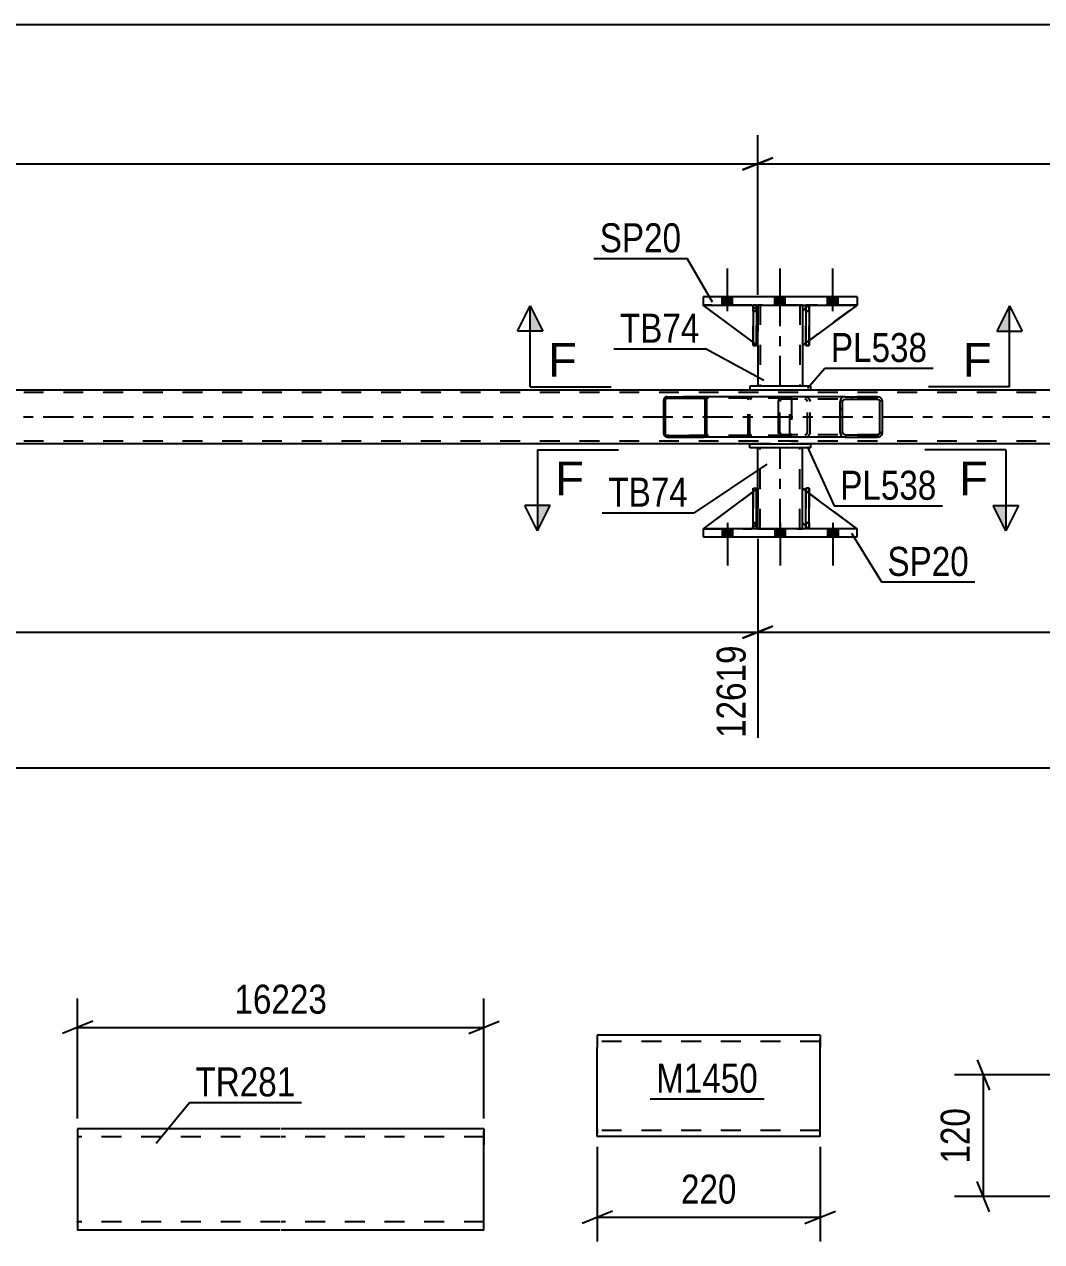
# Model space of a CAD drawing. Header units: millimetres. Extents: x 0 to 841, y 0 to 594.
# Drawn here: x 532.4 to 632.8, y 144.3 to 264.4 of the extents above; entities that cross this region are included whole.
import ezdxf

# ---------------------------------------------------------------- set-up
doc = ezdxf.new("R2010")
doc.units = ezdxf.units.MM
doc.linetypes.add('DXK_LINE_DOT2', pattern=[3.9198, 1.9599, -1.9599])
doc.linetypes.add('DXK_LINE_DOT3', pattern=[5.9187, 2.979, -0.9799, 0.9799, -0.9799])
doc.styles.add('Arial', font='ARIAL.TTF', dxfattribs={"height": 0.2})
doc.styles.add('Arial Narrow', font='ARIALN.TTF', dxfattribs={"height": 0.2})

# ---------------------------------------------------------------- blocks, each defined once
blk = doc.blocks.new('Part-815137511-5487 - 5268')
at = {"color": 2, "linetype": 'Continuous'}
for p, q in [((604, 228.32), (439.73, 228.32)), ((702.85, 228.32), (610, 228.32)), ((604, 223.04), (439.73, 223.04)), ((702.85, 223.04), (610, 223.04))]:
    blk.add_line(p, q, dxfattribs=at)
at = {"color": 7, "linetype": 'DXK_LINE_DOT2'}
for p, q in [((610, 228.32), (604, 228.32)), ((702.85, 228.08), (125.87, 228.08)), ((702.85, 223.28), (125.87, 223.28)), ((610, 223.04), (604, 223.04))]:
    blk.add_line(p, q, dxfattribs=at)
at = {"color": 7, "linetype": 'DXK_LINE_DOT3'}
blk.add_line((125.87, 225.68), (702.85, 225.68), dxfattribs=at)
blk = doc.blocks.new('Part-815137511-5442 - 5268')
at = {"color": 7, "linetype": 'DXK_LINE_DOT2'}
for p, q in [((609.8, 236.72), (609.55, 236.48)), ((614.6, 236.72), (609.8, 236.72)), ((609.87, 233.22), (609.55, 232.98))]:
    blk.add_line(p, q, dxfattribs=at)
at = {"color": 2, "linetype": 'Continuous'}
for p, q in [((614.6, 236.72), (609.87, 233.22)), ((609.55, 236.48), (609.2, 236.12)), ((609.2, 236.12), (609.2, 232.72)), ((609.55, 232.98), (609.2, 232.72))]:
    blk.add_line(p, q, dxfattribs=at)
blk = doc.blocks.new('Part-815137511-5452 - 5268')
at = {"color": 2, "linetype": 'Continuous'}
for p, q in [((604.67, 236.72), (604.35, 236.72)), ((604.35, 236.72), (604.35, 232.72)), ((604.67, 236.72), (604.67, 236.72)), ((604.67, 236.72), (604.67, 232.72)), ((604.67, 232.72), (604.35, 232.72))]:
    blk.add_line(p, q, dxfattribs=at)
at = {"color": 7, "linetype": 'DXK_LINE_DOT2'}
for p, q in [((604.35, 236.12), (604.35, 236.72)), ((604.67, 236.12), (604.67, 236.72)), ((604.67, 236.72), (604.67, 236.72)), ((604.67, 236.12), (604.35, 236.12)), ((604.35, 236.12), (604.35, 232.72)), ((604.67, 232.72), (604.67, 236.12))]:
    blk.add_line(p, q, dxfattribs=at)
blk = doc.blocks.new('Part-815137511-5454 - 5268')
at = {"color": 7, "linetype": 'DXK_LINE_DOT2'}
for p, q in [((604.35, 236.12), (604.35, 236.72)), ((604.35, 236.72), (604.35, 236.72)), ((604.35, 236.72), (604.35, 232.72)), ((604.67, 236.72), (604.35, 236.72)), ((604.67, 236.12), (604.67, 236.72)), ((604.67, 232.72), (604.67, 236.72)), ((604.35, 232.72), (604.35, 236.12)), ((604.35, 236.12), (604.67, 236.12)), ((604.67, 236.12), (604.67, 232.72)), ((604.35, 232.72), (604.67, 232.72))]:
    blk.add_line(p, q, dxfattribs=at)
blk = doc.blocks.new('Part-815137511-5476 - 5268')
at = {"color": 2, "linetype": 'Continuous'}
for p, q in [((604.8, 218.64), (604.67, 218.55)), ((604.8, 215.24), (604.8, 218.64)), ((604.35, 218.31), (599.4, 214.64)), ((604.8, 215.24), (604.67, 215.12)), ((604.8, 215.24), (604.8, 215.24)), ((604.35, 214.8), (604.2, 214.64))]:
    blk.add_line(p, q, dxfattribs=at)
at = {"color": 7, "linetype": 'DXK_LINE_DOT2'}
for p, q in [((604.8, 215.24), (604.8, 218.64)), ((604.67, 218.55), (604.35, 218.31)), ((604.8, 215.24), (604.2, 214.64)), ((604.67, 215.12), (604.35, 214.8)), ((599.4, 214.64), (604.2, 214.64))]:
    blk.add_line(p, q, dxfattribs=at)
blk = doc.blocks.new('Part-815137511-5406 - 5268')
at = {"linetype": 'Continuous'}
h = blk.add_hatch(dxfattribs=at)
h.set_pattern_fill('', scale=0.7, style=0, pattern_type=0)
h.set_pattern_definition([(45, (617.073, 227.3863), (-1.57154, 1.57154), [])])
h.paths.add_polyline_path([(617.11, 227.2), (617.07, 227.39), (616.96, 227.54), (616.8, 227.65), (616.61, 227.68), (613.42, 227.68), (613.23, 227.65), (613.07, 227.54), (612.96, 227.39), (612.92, 227.2), (612.92, 224.16), (612.96, 223.98), (613.07, 223.82), (613.23, 223.72), (613.42, 223.68), (616.61, 223.68), (616.8, 223.72), (616.96, 223.82), (617.07, 223.98), (617.11, 224.16)])
h.paths.add_polyline_path([(616.84, 224.07), (616.79, 223.99), (616.7, 223.94), (616.61, 223.92), (613.42, 223.92), (613.33, 223.94), (613.25, 223.99), (613.19, 224.07), (613.17, 224.16), (613.17, 227.2), (613.19, 227.29), (613.25, 227.37), (613.33, 227.42), (613.42, 227.44), (616.61, 227.44), (616.7, 227.42), (616.79, 227.37), (616.84, 227.29), (616.86, 227.2), (616.86, 224.16)])
at = {"color": 2, "linetype": 'Continuous'}
for p, q in [((606.85, 227.2), (606.87, 227.39)), ((606.85, 224.16), (606.85, 227.2)), ((606.87, 227.39), (606.93, 227.54)), ((606.93, 227.54), (607.02, 227.65)), ((607.02, 227.65), (607.12, 227.68)), ((613.42, 227.68), (607.12, 227.68)), ((612.96, 227.39), (612.92, 227.2)), ((612.92, 224.16), (612.92, 227.2)), ((613.17, 227.2), (613.19, 227.29)), ((613.17, 224.16), (613.17, 227.2)), ((613.19, 227.29), (613.25, 227.37)), ((613.42, 227.68), (613.23, 227.65)), ((613.25, 227.37), (613.33, 227.42)), ((613.33, 227.42), (613.42, 227.44)), ((613.42, 227.68), (616.61, 227.68)), ((613.42, 227.44), (616.61, 227.44)), ((616.8, 227.65), (616.61, 227.68)), ((616.61, 227.44), (616.7, 227.42)), ((616.7, 227.42), (616.79, 227.37)), ((616.79, 227.37), (616.84, 227.29)), ((616.84, 227.29), (616.86, 227.2)), ((616.86, 224.16), (616.86, 227.2)), ((617.11, 227.2), (617.07, 227.39)), ((617.11, 224.16), (617.11, 227.2)), ((606.87, 223.98), (606.85, 224.16)), ((606.93, 223.82), (606.87, 223.98)), ((607.02, 223.72), (606.93, 223.82)), ((607.12, 223.68), (607.02, 223.72)), ((613.42, 223.68), (607.12, 223.68)), ((612.92, 224.16), (612.96, 223.98)), ((613.19, 224.07), (613.17, 224.16)), ((613.25, 223.99), (613.19, 224.07)), ((613.23, 223.72), (613.42, 223.68)), ((613.33, 223.94), (613.25, 223.99)), ((613.42, 223.92), (613.33, 223.94)), ((613.42, 223.92), (616.61, 223.92)), ((613.42, 223.68), (616.61, 223.68)), ((616.7, 223.94), (616.61, 223.92)), ((616.61, 223.68), (616.8, 223.72)), ((616.79, 223.99), (616.7, 223.94)), ((616.84, 224.07), (616.79, 223.99)), ((616.86, 224.16), (616.84, 224.07)), ((617.07, 223.98), (617.11, 224.16))]:
    blk.add_line(p, q, dxfattribs=at)
at = {"color": 7, "linetype": 'DXK_LINE_DOT2'}
for p, q in [((607, 227.29), (606.99, 227.2)), ((606.99, 224.16), (606.99, 227.2)), ((607.03, 227.37), (607, 227.29)), ((607.07, 227.42), (607.03, 227.37)), ((607.12, 227.44), (607.07, 227.42)), ((616.61, 227.44), (607.12, 227.44)), ((608.12, 227.44), (608.12, 227.68)), ((609.46, 227.68), (609.65, 227.65)), ((609.55, 227.42), (609.46, 227.44)), ((609.64, 227.37), (609.55, 227.42)), ((609.69, 227.29), (609.64, 227.37)), ((609.71, 227.2), (609.69, 227.29)), ((609.71, 224.16), (609.71, 227.2)), ((609.92, 227.39), (609.96, 227.2)), ((609.96, 224.16), (609.96, 227.2)), ((616.61, 227.68), (613.42, 227.68)), ((606.99, 224.16), (607, 224.07)), ((607, 224.07), (607.03, 223.99)), ((607.03, 223.99), (607.07, 223.94)), ((607.07, 223.94), (607.12, 223.92)), ((616.61, 223.92), (607.12, 223.92)), ((608.12, 223.68), (608.12, 223.92)), ((609.46, 223.92), (609.55, 223.94)), ((609.65, 223.72), (609.46, 223.68)), ((609.55, 223.94), (609.64, 223.99)), ((609.64, 223.99), (609.69, 224.07)), ((609.69, 224.07), (609.71, 224.16)), ((609.96, 224.16), (609.92, 223.98)), ((616.61, 223.68), (613.42, 223.68))]:
    blk.add_line(p, q, dxfattribs=at)
for centre, start, end in [((609.47, 227.19), 23.8494, 68.8059), ((609.47, 224.18), 291.1941, 336.1506)]:
    blk.add_arc(centre, 0.492, start, end, dxfattribs=at)
at = {"color": 2, "linetype": 'Continuous'}
for centre, start, end in [((613.41, 227.19), 111.1941, 156.1506), ((616.62, 227.19), 23.8494, 68.8059), ((613.41, 224.18), 203.8494, 248.8059), ((616.62, 224.18), 291.1941, 336.1506)]:
    blk.add_arc(centre, 0.492, start, end, dxfattribs=at)
blk = doc.blocks.new('Part-815137511-5358 - 5268')
at = {"color": 2, "linetype": 'Continuous'}
for p, q in [((604.8, 236.72), (604.8, 236.12)), ((609.2, 236.72), (609.2, 236.12)), ((604.8, 232.72), (604.8, 228.72)), ((609.2, 232.72), (609.2, 228.72))]:
    blk.add_line(p, q, dxfattribs=at)
at = {"color": 7, "linetype": 'DXK_LINE_DOT2'}
for p, q in [((609.2, 236.72), (604.8, 236.72)), ((605.04, 236.72), (605.04, 228.72)), ((608.96, 236.72), (608.96, 228.72)), ((604.8, 236.12), (604.8, 232.72)), ((609.2, 236.12), (609.2, 232.72)), ((609.2, 228.72), (604.8, 228.72))]:
    blk.add_line(p, q, dxfattribs=at)
at = {"color": 7, "linetype": 'DXK_LINE_DOT3'}
blk.add_line((607, 228.72), (607, 236.72), dxfattribs=at)
blk = doc.blocks.new('Part-815137511-5377 - 5268')
at = {"linetype": 'Continuous'}
h = blk.add_hatch(dxfattribs=at)
h.set_pattern_fill('', scale=0.7, style=0, pattern_type=0)
h.set_pattern_definition([(45, (599.741, 227.485), (-1.57154, 1.57154), [])])
h.paths.add_polyline_path([(599.77, 227.36), (599.74, 227.49), (599.67, 227.59), (599.56, 227.66), (599.43, 227.68), (595.85, 227.68), (595.72, 227.66), (595.61, 227.59), (595.54, 227.49), (595.51, 227.36), (595.51, 224), (595.54, 223.88), (595.61, 223.78), (595.72, 223.71), (595.85, 223.68), (599.43, 223.68), (599.56, 223.71), (599.67, 223.78), (599.74, 223.88), (599.77, 224)])
h.paths.add_polyline_path([(599.58, 223.94), (599.55, 223.89), (599.49, 223.85), (599.43, 223.84), (595.85, 223.84), (595.79, 223.85), (595.73, 223.89), (595.69, 223.94), (595.68, 224), (595.68, 227.36), (595.69, 227.42), (595.73, 227.48), (595.79, 227.51), (595.85, 227.52), (599.43, 227.52), (599.49, 227.51), (599.55, 227.48), (599.58, 227.42), (599.6, 227.36), (599.6, 224)])
at = {"color": 2, "linetype": 'Continuous'}
for p, q in [((595.54, 227.49), (595.51, 227.36)), ((595.51, 224), (595.51, 227.36)), ((595.68, 227.36), (595.69, 227.42)), ((595.68, 224), (595.68, 227.36)), ((595.69, 227.42), (595.73, 227.48)), ((595.85, 227.68), (595.72, 227.66)), ((595.73, 227.48), (595.79, 227.51)), ((595.79, 227.51), (595.85, 227.52)), ((595.85, 227.68), (599.43, 227.68)), ((595.85, 227.52), (599.43, 227.52)), ((607.12, 227.68), (599.43, 227.68)), ((599.56, 227.66), (599.43, 227.68)), ((599.43, 227.52), (599.49, 227.51)), ((599.49, 227.51), (599.55, 227.48)), ((599.55, 227.48), (599.58, 227.42)), ((599.58, 227.42), (599.6, 227.36)), ((599.6, 224), (599.6, 227.36)), ((599.77, 227.36), (599.74, 227.49)), ((599.77, 224), (599.77, 227.36)), ((595.51, 224), (595.54, 223.88)), ((595.69, 223.94), (595.68, 224)), ((595.73, 223.89), (595.69, 223.94)), ((595.72, 223.71), (595.85, 223.68)), ((595.79, 223.85), (595.73, 223.89)), ((595.85, 223.84), (595.79, 223.85)), ((595.85, 223.84), (599.43, 223.84)), ((595.85, 223.68), (599.43, 223.68)), ((599.49, 223.85), (599.43, 223.84)), ((599.43, 223.68), (599.56, 223.71)), ((607.12, 223.68), (599.43, 223.68)), ((599.55, 223.89), (599.49, 223.85)), ((599.58, 223.94), (599.55, 223.89)), ((599.6, 224), (599.58, 223.94)), ((599.74, 223.88), (599.77, 224))]:
    blk.add_line(p, q, dxfattribs=at)
at = {"color": 7, "linetype": 'DXK_LINE_DOT2'}
for p, q in [((599.43, 227.68), (595.85, 227.68)), ((607.78, 227.52), (595.85, 227.52)), ((603.86, 227.36), (603.89, 227.49)), ((603.86, 224), (603.86, 227.36)), ((604.04, 227.42), (604.03, 227.36)), ((604.03, 224), (604.03, 227.36)), ((604.08, 227.48), (604.04, 227.42)), ((604.07, 227.66), (604.2, 227.68)), ((604.13, 227.51), (604.08, 227.48)), ((604.2, 227.52), (604.13, 227.51)), ((607.78, 227.68), (607.12, 227.68)), ((607.78, 227.68), (607.91, 227.66)), ((607.84, 227.51), (607.78, 227.52)), ((607.9, 227.48), (607.84, 227.51)), ((607.93, 227.42), (607.9, 227.48)), ((607.95, 227.36), (607.93, 227.42)), ((607.95, 224), (607.95, 227.36)), ((608.09, 227.49), (608.11, 227.39)), ((608.11, 227.39), (608.12, 227.36)), ((608.12, 227.36), (608.12, 224)), ((607.78, 223.84), (595.85, 223.84)), ((599.43, 223.68), (595.85, 223.68)), ((603.89, 223.88), (603.86, 224)), ((604.03, 224), (604.04, 223.94)), ((604.04, 223.94), (604.08, 223.89)), ((604.2, 223.68), (604.07, 223.71)), ((604.08, 223.89), (604.09, 223.88)), ((604.09, 223.88), (604.13, 223.85)), ((604.13, 223.85), (604.2, 223.84)), ((607.78, 223.68), (607.12, 223.68)), ((607.78, 223.84), (607.84, 223.85)), ((607.91, 223.71), (607.78, 223.68)), ((607.84, 223.85), (607.9, 223.89)), ((607.9, 223.89), (607.93, 223.94)), ((607.93, 223.94), (607.95, 224)), ((608.11, 223.98), (608.09, 223.88)), ((608.12, 224), (608.11, 223.98))]:
    blk.add_line(p, q, dxfattribs=at)
at = {"color": 2, "linetype": 'Continuous'}
for centre, start, end in [((595.84, 227.35), 110.7583, 155.68), ((599.44, 227.35), 24.32, 69.2417), ((595.84, 224.02), 204.32, 249.2417), ((599.44, 224.02), 290.7583, 335.68)]:
    blk.add_arc(centre, 0.331, start, end, dxfattribs=at)
at = {"color": 7, "linetype": 'DXK_LINE_DOT2'}
for centre, start, end in [((604.19, 227.35), 110.7583, 155.68), ((607.79, 227.35), 24.32, 69.2417), ((604.19, 224.02), 204.32, 249.2417), ((607.79, 224.02), 290.7583, 335.68)]:
    blk.add_arc(centre, 0.331, start, end, dxfattribs=at)
blk = doc.blocks.new('Part-815137511-5494 - 5268')
at = {"color": 2, "linetype": 'Continuous'}
for p, q in [((614.6, 237.52), (599.4, 237.52)), ((599.4, 237.52), (599.4, 236.72)), ((599.4, 236.72), (614.6, 236.72)), ((614.6, 237.52), (614.6, 236.72))]:
    blk.add_line(p, q, dxfattribs=at)
blk = doc.blocks.new('Part-815137511-5439 - 5268')
at = {"color": 7, "linetype": 'DXK_LINE_DOT2'}
for p, q in [((609.87, 218.64), (609.55, 218.64)), ((609.55, 215.24), (609.55, 218.64)), ((609.55, 218.64), (609.55, 214.64)), ((609.87, 218.64), (609.87, 215.24)), ((609.87, 214.64), (609.87, 218.64)), ((609.87, 215.24), (609.55, 215.24)), ((609.55, 214.64), (609.55, 215.24)), ((609.87, 215.24), (609.87, 214.64)), ((609.87, 214.64), (609.55, 214.64)), ((609.87, 214.64), (609.87, 214.64))]:
    blk.add_line(p, q, dxfattribs=at)
blk = doc.blocks.new('Part-815137511-5445 - 5268')
at = {"color": 7, "linetype": 'DXK_LINE_DOT2'}
for p, q in [((609.8, 236.72), (609.2, 236.12)), ((609.2, 232.72), (614.6, 236.72)), ((614.6, 236.72), (609.8, 236.72)), ((609.2, 236.12), (609.2, 232.72))]:
    blk.add_line(p, q, dxfattribs=at)
blk = doc.blocks.new('Part-815137511-5448 - 5268')
at = {"color": 2, "linetype": 'Continuous'}
for p, q in [((604.35, 233.05), (599.4, 236.72)), ((604.35, 236.57), (604.2, 236.72)), ((604.8, 236.12), (604.67, 236.25)), ((604.8, 236.12), (604.8, 236.12)), ((604.8, 232.72), (604.8, 236.12)), ((604.67, 232.82), (604.8, 232.72)), ((604.8, 232.72), (604.8, 232.72))]:
    blk.add_line(p, q, dxfattribs=at)
at = {"color": 7, "linetype": 'DXK_LINE_DOT2'}
for p, q in [((604.2, 236.72), (599.4, 236.72)), ((604.2, 236.72), (604.8, 236.12)), ((604.67, 236.25), (604.35, 236.57)), ((604.8, 236.12), (604.8, 232.72)), ((604.67, 232.82), (604.35, 233.05))]:
    blk.add_line(p, q, dxfattribs=at)
blk = doc.blocks.new('Part-815137511-5451 - 5268')
at = {"color": 7, "linetype": 'DXK_LINE_DOT2'}
for p, q in [((604.8, 232.72), (599.4, 236.72)), ((599.4, 236.72), (604.2, 236.72)), ((604.2, 236.72), (604.8, 236.12)), ((604.8, 236.12), (604.2, 236.72)), ((604.8, 236.12), (604.8, 232.72)), ((604.8, 236.12), (604.8, 236.12)), ((604.8, 236.12), (604.8, 232.72))]:
    blk.add_line(p, q, dxfattribs=at)
blk = doc.blocks.new('Part-815137511-5453 - 5268')
at = {"color": 2, "linetype": 'Continuous'}
for p, q in [((609.87, 236.72), (609.55, 236.72)), ((609.55, 236.72), (609.55, 232.72)), ((609.87, 236.72), (609.87, 236.72)), ((609.87, 236.72), (609.87, 232.72)), ((609.87, 232.72), (609.55, 232.72))]:
    blk.add_line(p, q, dxfattribs=at)
at = {"color": 7, "linetype": 'DXK_LINE_DOT2'}
for p, q in [((609.55, 236.12), (609.55, 236.72)), ((609.87, 236.12), (609.87, 236.72)), ((609.87, 236.72), (609.87, 236.72)), ((609.87, 236.12), (609.55, 236.12)), ((609.55, 236.12), (609.55, 232.72)), ((609.87, 232.72), (609.87, 236.12))]:
    blk.add_line(p, q, dxfattribs=at)
blk = doc.blocks.new('Part-815137511-5455 - 5268')
at = {"color": 7, "linetype": 'DXK_LINE_DOT2'}
for p, q in [((609.55, 236.12), (609.55, 236.72)), ((609.55, 236.72), (609.55, 236.72)), ((609.55, 236.72), (609.55, 232.72)), ((609.87, 236.72), (609.55, 236.72)), ((609.87, 236.12), (609.87, 236.72)), ((609.87, 232.72), (609.87, 236.72)), ((609.55, 232.72), (609.55, 236.12)), ((609.55, 236.12), (609.87, 236.12)), ((609.87, 236.12), (609.87, 232.72)), ((609.55, 232.72), (609.87, 232.72))]:
    blk.add_line(p, q, dxfattribs=at)
blk = doc.blocks.new('Part-815137511-5460 - 5268')
at = {"color": 2, "linetype": 'Continuous'}
for p, q in [((604.8, 218.64), (604.8, 222.64)), ((609.2, 218.64), (609.2, 222.64)), ((604.8, 214.64), (604.8, 215.24)), ((609.2, 214.64), (609.2, 215.24))]:
    blk.add_line(p, q, dxfattribs=at)
at = {"color": 7, "linetype": 'DXK_LINE_DOT2'}
for p, q in [((609.2, 222.64), (604.8, 222.64)), ((605.04, 214.64), (605.04, 222.64)), ((608.96, 214.64), (608.96, 222.64)), ((604.8, 215.24), (604.8, 218.64)), ((609.2, 215.24), (609.2, 218.64)), ((604.8, 214.64), (609.2, 214.64))]:
    blk.add_line(p, q, dxfattribs=at)
at = {"color": 7, "linetype": 'DXK_LINE_DOT3'}
blk.add_line((607, 214.64), (607, 222.64), dxfattribs=at)
blk = doc.blocks.new('Part-815137511-5465 - 5268')
at = {"color": 2, "linetype": 'Continuous'}
for p, q in [((604, 223.04), (610, 223.04)), ((604, 222.64), (604, 223.04)), ((610, 222.64), (604, 222.64)), ((610, 223.04), (610, 222.64))]:
    blk.add_line(p, q, dxfattribs=at)
blk = doc.blocks.new('Part-815137511-5470 - 5268')
at = {"color": 2, "linetype": 'Continuous'}
for p, q in [((610, 228.72), (604, 228.72)), ((604, 228.72), (604, 228.32)), ((610, 228.32), (604, 228.32)), ((610, 228.72), (610, 228.32))]:
    blk.add_line(p, q, dxfattribs=at)
blk = doc.blocks.new('Part-815137511-5473 - 5268')
at = {"color": 7, "linetype": 'DXK_LINE_DOT2'}
for p, q in [((609.2, 215.24), (609.2, 218.64)), ((609.2, 218.64), (614.6, 214.64)), ((609.8, 214.64), (609.2, 215.24)), ((614.6, 214.64), (609.8, 214.64))]:
    blk.add_line(p, q, dxfattribs=at)
blk = doc.blocks.new('Part-815137511-5479 - 5268')
at = {"color": 7, "linetype": 'DXK_LINE_DOT2'}
for p, q in [((604.8, 218.64), (599.4, 214.64)), ((604.8, 215.24), (604.8, 218.64)), ((604.8, 218.64), (604.8, 215.24)), ((604.2, 214.64), (604.8, 215.24)), ((604.8, 215.24), (604.2, 214.64)), ((604.8, 215.24), (604.8, 215.24)), ((599.4, 214.64), (604.2, 214.64))]:
    blk.add_line(p, q, dxfattribs=at)
blk = doc.blocks.new('Part-815137511-5480 - 5268')
at = {"color": 2, "linetype": 'Continuous'}
for p, q in [((604.35, 214.64), (604.35, 218.64)), ((604.35, 218.64), (604.67, 218.64)), ((604.67, 214.64), (604.67, 218.64)), ((604.35, 214.64), (604.35, 214.64)), ((604.67, 214.64), (604.35, 214.64))]:
    blk.add_line(p, q, dxfattribs=at)
at = {"color": 7, "linetype": 'DXK_LINE_DOT2'}
for p, q in [((604.35, 218.64), (604.35, 215.24)), ((604.67, 215.24), (604.67, 218.64)), ((604.35, 215.24), (604.35, 214.64)), ((604.35, 215.24), (604.67, 215.24)), ((604.67, 214.64), (604.67, 215.24)), ((604.67, 214.64), (604.67, 214.64))]:
    blk.add_line(p, q, dxfattribs=at)
blk = doc.blocks.new('Part-815137511-5481 - 5268')
at = {"color": 2, "linetype": 'Continuous'}
for p, q in [((609.55, 214.64), (609.55, 218.64)), ((609.55, 218.64), (609.87, 218.64)), ((609.87, 214.64), (609.87, 218.64)), ((609.55, 214.64), (609.55, 214.64)), ((609.87, 214.64), (609.55, 214.64))]:
    blk.add_line(p, q, dxfattribs=at)
at = {"color": 7, "linetype": 'DXK_LINE_DOT2'}
for p, q in [((609.55, 218.64), (609.55, 215.24)), ((609.87, 215.24), (609.87, 218.64)), ((609.55, 215.24), (609.55, 214.64)), ((609.55, 215.24), (609.87, 215.24)), ((609.87, 214.64), (609.87, 215.24)), ((609.87, 214.64), (609.87, 214.64))]:
    blk.add_line(p, q, dxfattribs=at)
blk = doc.blocks.new('Part-815137511-5482 - 5268')
at = {"color": 7, "linetype": 'DXK_LINE_DOT2'}
for p, q in [((604.35, 218.64), (604.67, 218.64)), ((604.35, 215.24), (604.35, 218.64)), ((604.35, 218.64), (604.35, 214.64)), ((604.67, 218.64), (604.67, 215.24)), ((604.67, 214.64), (604.67, 218.55)), ((604.67, 215.24), (604.35, 215.24)), ((604.35, 214.64), (604.35, 215.24)), ((604.67, 215.24), (604.67, 214.64)), ((604.67, 214.64), (604.35, 214.64)), ((604.67, 214.64), (604.67, 214.64))]:
    blk.add_line(p, q, dxfattribs=at)
blk = doc.blocks.new('Part-815137511-5499 - 5268')
at = {"color": 2, "linetype": 'Continuous'}
for p, q in [((614.6, 214.64), (599.4, 214.64)), ((599.4, 214.64), (599.4, 213.84)), ((599.4, 213.84), (614.6, 213.84)), ((614.6, 213.84), (614.6, 214.64))]:
    blk.add_line(p, q, dxfattribs=at)
blk = doc.blocks.new('Part-815137511-5502 - 5268')
at = {"color": 2, "linetype": 'Continuous'}
for p, q in [((609.2, 215.24), (609.2, 218.64)), ((609.55, 218.38), (609.2, 218.64)), ((614.6, 214.64), (609.87, 218.14)), ((609.55, 214.89), (609.2, 215.24))]:
    blk.add_line(p, q, dxfattribs=at)
at = {"color": 7, "linetype": 'DXK_LINE_DOT2'}
for p, q in [((609.87, 218.14), (609.55, 218.38)), ((609.8, 214.64), (609.55, 214.89)), ((614.6, 214.64), (609.8, 214.64)), ((614.6, 214.64), (614.6, 214.64)), ((614.6, 214.64), (614.6, 214.64))]:
    blk.add_line(p, q, dxfattribs=at)
blk = doc.blocks.new('Bolt-815137511-5549 - 5268')
at = {"linetype": 'Continuous'}
for points in [[(601.28, 236.72), (602.32, 236.72), (602.32, 237.52), (601.28, 237.52)], [(601.28, 236.72), (602.32, 236.72), (602.32, 237.52), (601.28, 237.52)], [(601.28, 236.72), (602.32, 236.72), (602.32, 237.52), (601.28, 237.52)], [(606.48, 236.72), (607.52, 236.72), (607.52, 237.52), (606.48, 237.52)], [(606.48, 236.72), (607.52, 236.72), (607.52, 237.52), (606.48, 237.52)], [(611.68, 236.72), (612.72, 236.72), (612.72, 237.52), (611.68, 237.52)], [(611.68, 236.72), (612.72, 236.72), (612.72, 237.52), (611.68, 237.52)], [(611.68, 236.72), (612.72, 236.72), (612.72, 237.52), (611.68, 237.52)]]:
    blk.add_hatch(color=1, dxfattribs=at).paths.add_polyline_path(points)
at = {"color": 1, "linetype": 'Continuous'}
for p, q in [((601.8, 236.12), (601.8, 240.32)), ((601.8, 236.12), (601.8, 240.32)), ((601.8, 236.12), (601.8, 240.32)), ((607, 236.12), (607, 240.32)), ((607, 236.12), (607, 240.32)), ((612.2, 236.12), (612.2, 240.32)), ((612.2, 236.12), (612.2, 240.32)), ((612.2, 236.12), (612.2, 240.32)), ((601.28, 236.72), (601.28, 237.52)), ((601.28, 236.72), (601.28, 237.52)), ((601.28, 236.72), (601.28, 237.52)), ((602.32, 236.72), (602.32, 237.52)), ((602.32, 236.72), (602.32, 237.52)), ((602.32, 236.72), (602.32, 237.52)), ((606.48, 236.72), (606.48, 237.52)), ((606.48, 236.72), (606.48, 237.52)), ((607.52, 236.72), (607.52, 237.52)), ((607.52, 236.72), (607.52, 237.52)), ((611.68, 236.72), (611.68, 237.52)), ((611.68, 236.72), (611.68, 237.52)), ((611.68, 236.72), (611.68, 237.52)), ((612.72, 236.72), (612.72, 237.52)), ((612.72, 236.72), (612.72, 237.52)), ((612.72, 236.72), (612.72, 237.52))]:
    blk.add_line(p, q, dxfattribs=at)
blk = doc.blocks.new('Bolt-815137511-5550 - 5268')
at = {"linetype": 'Continuous'}
for points in [[(602.32, 214.64), (601.28, 214.64), (601.28, 213.84), (602.32, 213.84)], [(602.32, 214.64), (601.28, 214.64), (601.28, 213.84), (602.32, 213.84)], [(602.32, 214.64), (601.28, 214.64), (601.28, 213.84), (602.32, 213.84)], [(607.52, 214.64), (606.48, 214.64), (606.48, 213.84), (607.52, 213.84)], [(607.52, 214.64), (606.48, 214.64), (606.48, 213.84), (607.52, 213.84)], [(612.72, 214.64), (611.68, 214.64), (611.68, 213.84), (612.72, 213.84)], [(612.72, 214.64), (611.68, 214.64), (611.68, 213.84), (612.72, 213.84)], [(612.72, 214.64), (611.68, 214.64), (611.68, 213.84), (612.72, 213.84)]]:
    blk.add_hatch(color=1, dxfattribs=at).paths.add_polyline_path(points)
at = {"color": 1, "linetype": 'Continuous'}
for p, q in [((601.8, 215.24), (601.8, 211.04)), ((601.8, 215.24), (601.8, 211.04)), ((601.8, 215.24), (601.8, 211.04)), ((607, 215.24), (607, 211.04)), ((607, 215.24), (607, 211.04)), ((612.2, 215.24), (612.2, 211.04)), ((612.2, 215.24), (612.2, 211.04)), ((612.2, 215.24), (612.2, 211.04)), ((601.28, 214.64), (601.28, 213.84)), ((601.28, 214.64), (601.28, 213.84)), ((601.28, 214.64), (601.28, 213.84)), ((602.32, 214.64), (602.32, 213.84)), ((602.32, 214.64), (602.32, 213.84)), ((602.32, 214.64), (602.32, 213.84)), ((606.48, 214.64), (606.48, 213.84)), ((606.48, 214.64), (606.48, 213.84)), ((607.52, 214.64), (607.52, 213.84)), ((607.52, 214.64), (607.52, 213.84)), ((611.68, 214.64), (611.68, 213.84)), ((611.68, 214.64), (611.68, 213.84)), ((611.68, 214.64), (611.68, 213.84)), ((612.72, 214.64), (612.72, 213.84)), ((612.72, 214.64), (612.72, 213.84)), ((612.72, 214.64), (612.72, 213.84))]:
    blk.add_line(p, q, dxfattribs=at)
blk = doc.blocks.new('Part-815137511-11491 - 11490')
at = {"color": 2, "linetype": 'Continuous'}
for p, q in [((537.66, 155.45), (537.66, 153.85)), ((557.66, 155.45), (537.66, 155.45)), ((577.76, 155.45), (557.76, 155.45)), ((577.76, 155.45), (577.76, 155.45)), ((577.76, 155.45), (577.76, 154.99)), ((577.76, 154.99), (577.76, 153.85)), ((537.66, 153.85), (537.66, 145.45)), ((577.76, 145.45), (577.76, 153.85)), ((557.66, 145.45), (537.66, 145.45)), ((577.76, 145.45), (557.76, 145.45)), ((577.76, 145.45), (577.76, 145.45))]:
    blk.add_line(p, q, dxfattribs=at)
at = {"color": 7, "linetype": 'DXK_LINE_DOT2'}
for p, q in [((577.76, 145.45), (577.76, 155.45)), ((577.76, 155.45), (577.76, 155.45)), ((557.66, 154.65), (537.66, 154.65)), ((577.76, 154.65), (557.76, 154.65)), ((577.76, 154.65), (577.76, 154.65)), ((577.76, 154.47), (577.76, 153.85)), ((537.66, 146.25), (537.66, 146.32)), ((557.66, 146.25), (537.66, 146.25)), ((577.76, 146.25), (557.76, 146.25)), ((577.76, 146.32), (577.76, 146.44)), ((577.76, 146.25), (577.76, 146.32)), ((577.76, 146.25), (577.76, 146.25)), ((577.76, 145.45), (577.76, 145.45))]:
    blk.add_line(p, q, dxfattribs=at)
blk = doc.blocks.new('Part-815137511-11664 - 11663')
at = {"color": 2, "linetype": 'Continuous'}
for p, q in [((588.96, 164.67), (588.96, 163.47)), ((610.96, 164.67), (588.96, 164.67)), ((610.96, 164.67), (610.96, 164.58)), ((610.96, 164.58), (610.96, 163.47)), ((588.96, 155.41), (588.96, 163.47)), ((610.96, 154.67), (610.96, 163.47)), ((588.96, 154.76), (588.96, 155.41)), ((588.96, 154.67), (588.96, 154.76)), ((610.96, 154.67), (588.96, 154.67))]:
    blk.add_line(p, q, dxfattribs=at)
at = {"color": 7, "linetype": 'DXK_LINE_DOT2'}
for p, q in [((610.96, 164.67), (610.96, 164.67)), ((610.96, 164.07), (588.96, 164.07)), ((610.96, 163.47), (610.96, 164.32)), ((588.96, 155.41), (588.96, 155.02)), ((588.96, 155.27), (588.96, 155.32)), ((610.96, 155.27), (588.96, 155.27)), ((610.96, 155.27), (610.96, 155.32)), ((588.96, 154.67), (588.96, 154.67))]:
    blk.add_line(p, q, dxfattribs=at)
blk = doc.blocks.new('StraightDimension-815137511-11789 - 11531')
at = {"color": 7, "linetype": 'Continuous'}
for p, q in [((626.47, 162.26), (627.67, 159.26)), ((636.07, 160.76), (624.22, 160.76)), ((627.07, 148.76), (627.07, 160.76)), ((627.67, 147.26), (626.47, 150.26)), ((636.07, 148.76), (624.22, 148.76))]:
    blk.add_line(p, q, dxfattribs=at)
at = {"color": 0}
blk.add_wipeout([(626.32, 158.1), (622.12, 158.1), (622.12, 151.41), (626.32, 151.41)], dxfattribs=at)
at = {"color": 3, "style": 'Arial Narrow'}
blk.add_text('120', height=2.863, rotation=90.0002, dxfattribs=at).set_placement((625.72, 152.01))
blk = doc.blocks.new('StraightDimension-815137511-5607 - 5268')
at = {"color": 7, "linetype": 'Continuous'}
blk.add_line((115.01, 191.07), (713.71, 191.07), dxfattribs=at)
blk = doc.blocks.new('StraightDimension-815137511-5660 - 5268')
at = {"color": 7, "linetype": 'Continuous'}
for p, q in [((434.53, 213.64), (434.53, 195.83)), ((604.8, 213.64), (604.8, 194.01)), ((436.03, 205.05), (433.03, 203.85)), ((434.53, 204.45), (604.8, 204.45)), ((603.3, 203.85), (606.3, 205.05))]:
    blk.add_line(p, q, dxfattribs=at)
at = {"color": 0}
blk.add_wipeout([(523.92, 205.2), (523.92, 209.4), (515.41, 209.4), (515.41, 205.2)], dxfattribs=at)
at = {"color": 3, "style": 'Arial Narrow'}
blk.add_text('4257', height=2.863, dxfattribs=at).set_placement((516.01, 205.8))
at = {"color": 0, "linetype": 'Continuous'}
blk.add_wipeout([(604.2, 203.75), (600, 203.75), (600, 193.41), (604.2, 193.41)], dxfattribs=at)
at = {"color": 3, "linetype": 'Continuous', "style": 'Arial Narrow'}
blk.add_text('12619', height=2.863, rotation=90.0002, dxfattribs=at).set_placement((603.6, 194.01))
blk = doc.blocks.new('StraightDimension-815137511-5666 - 5268')
at = {"color": 7, "linetype": 'Continuous'}
for p, q in [((713.07, 222.04), (713.07, 194.01)), ((604.8, 213.64), (604.8, 194.01)), ((606.3, 205.05), (603.3, 203.85)), ((604.8, 204.45), (713.07, 204.45)), ((711.57, 203.85), (714.57, 205.05))]:
    blk.add_line(p, q, dxfattribs=at)
at = {"color": 0}
blk.add_wipeout([(663.19, 205.2), (663.19, 209.4), (654.68, 209.4), (654.68, 205.2)], dxfattribs=at)
at = {"color": 3, "style": 'Arial Narrow'}
blk.add_text('3896', height=2.863, dxfattribs=at).set_placement((655.28, 205.8))
at = {"color": 0, "linetype": 'Continuous'}
blk.add_wipeout([(712.47, 203.75), (708.27, 203.75), (708.27, 193.41), (712.47, 193.41)], dxfattribs=at)
at = {"color": 3, "linetype": 'Continuous', "style": 'Arial Narrow'}
blk.add_text('16515', height=2.863, rotation=90.0002, dxfattribs=at).set_placement((711.87, 194.01))
blk = doc.blocks.new('StraightDimension-815137511-5683 - 5268')
at = {"color": 7, "linetype": 'Continuous'}
for p, q in [((434.53, 237.72), (434.53, 253.5)), ((604.8, 237.72), (604.8, 253.5)), ((436.03, 251.25), (433.03, 250.05)), ((603.3, 250.05), (606.3, 251.25)), ((434.53, 250.65), (604.8, 250.65))]:
    blk.add_line(p, q, dxfattribs=at)
at = {"color": 0}
blk.add_wipeout([(523.92, 251.4), (523.92, 255.6), (515.41, 255.6), (515.41, 251.4)], dxfattribs=at)
at = {"color": 3, "style": 'Arial Narrow'}
blk.add_text('4257', height=2.863, dxfattribs=at).set_placement((516.01, 252))
blk = doc.blocks.new('StraightDimension-815137511-5688 - 5268')
at = {"color": 7, "linetype": 'Continuous'}
for p, q in [((604.8, 237.72), (604.8, 253.5)), ((713.07, 229.32), (713.07, 253.5)), ((606.3, 251.25), (603.3, 250.05)), ((711.57, 250.05), (714.57, 251.25)), ((604.8, 250.65), (713.07, 250.65))]:
    blk.add_line(p, q, dxfattribs=at)
at = {"color": 0}
blk.add_wipeout([(663.19, 251.4), (663.19, 255.6), (654.68, 255.6), (654.68, 251.4)], dxfattribs=at)
at = {"color": 3, "style": 'Arial Narrow'}
blk.add_text('3896', height=2.863, dxfattribs=at).set_placement((655.28, 252))
blk = doc.blocks.new('StraightDimension-815137511-9107 - 5268')
at = {"color": 7, "linetype": 'Continuous'}
blk.add_line((115.65, 264.42), (713.07, 264.42), dxfattribs=at)
blk = doc.blocks.new('StraightDimension-815137511-11733 - 11490')
at = {"color": 7, "linetype": 'Continuous'}
for p, q in [((537.66, 156.45), (537.66, 168.3)), ((577.76, 156.45), (577.76, 168.3)), ((539.16, 166.05), (536.16, 164.85)), ((576.26, 164.85), (579.26, 166.05)), ((537.66, 165.45), (577.76, 165.45))]:
    blk.add_line(p, q, dxfattribs=at)
at = {"color": 0}
blk.add_wipeout([(562.88, 166.2), (562.88, 170.4), (552.54, 170.4), (552.54, 166.2)], dxfattribs=at)
at = {"color": 3, "style": 'Arial Narrow'}
blk.add_text('16223', height=2.863, dxfattribs=at).set_placement((553.14, 166.8))
blk = doc.blocks.new('StraightDimension-815137511-11921 - 11663')
at = {"color": 7, "linetype": 'Continuous'}
for p, q in [((588.96, 153.67), (588.96, 144.31)), ((610.96, 153.67), (610.96, 144.31)), ((590.46, 147.31), (587.46, 146.11)), ((588.96, 146.71), (610.96, 146.71)), ((609.46, 146.11), (612.46, 147.31))]:
    blk.add_line(p, q, dxfattribs=at)
at = {"color": 0}
blk.add_wipeout([(603.3, 147.46), (603.3, 151.66), (596.62, 151.66), (596.62, 147.46)], dxfattribs=at)
at = {"color": 3, "style": 'Arial Narrow'}
blk.add_text('220', height=2.863, dxfattribs=at).set_placement((597.22, 148.06))
blk = doc.blocks.new('Mark-815137511-5456 - 5268')
at = {"color": 0}
blk.add_wipeout([(597.91, 216.83), (597.91, 219.83), (590.05, 219.83), (590.05, 216.83)], dxfattribs=at)
blk.add_wipeout([(597.91, 216.83), (597.91, 219.83), (590.05, 219.83), (590.05, 216.83)], dxfattribs=at)
at = {"color": 30, "linetype": 'Continuous'}
for p in [(605.69, 221.03), (589.45, 216.23)]:
    blk.add_line(p, (598.51, 216.23), dxfattribs=at)
at = {"color": 3, "style": 'Arial Narrow'}
blk.add_text('TB74', height=2.863, dxfattribs=at).set_placement((590.05, 216.83))
blk = doc.blocks.new('Mark-815137511-5354 - 5268')
at = {"color": 0}
blk.add_wipeout([(599.05, 233.01), (599.05, 236.01), (591.19, 236.01), (591.19, 233.01)], dxfattribs=at)
blk.add_wipeout([(599.05, 233.01), (599.05, 236.01), (591.19, 236.01), (591.19, 233.01)], dxfattribs=at)
at = {"color": 30, "linetype": 'Continuous'}
for p in [(590.59, 232.41), (605.39, 229.27)]:
    blk.add_line(p, (599.65, 232.41), dxfattribs=at)
at = {"color": 3, "style": 'Arial Narrow'}
blk.add_text('TB74', height=2.863, dxfattribs=at).set_placement((591.19, 233.01))
blk = doc.blocks.new('Mark-815137511-5490 - 5268')
at = {"color": 0}
blk.add_wipeout([(597.24, 241.93), (597.24, 244.93), (589.2, 244.93), (589.2, 241.93)], dxfattribs=at)
blk.add_wipeout([(597.24, 241.93), (597.24, 244.93), (589.2, 244.93), (589.2, 241.93)], dxfattribs=at)
at = {"color": 30, "linetype": 'Continuous'}
for p in [(588.6, 241.33), (600.34, 237)]:
    blk.add_line(p, (597.84, 241.33), dxfattribs=at)
at = {"color": 3, "style": 'Arial Narrow'}
blk.add_text('SP20', height=2.863, dxfattribs=at).set_placement((589.2, 241.93))
blk = doc.blocks.new('Mark-815137511-5461 - 5268')
at = {"color": 0}
blk.add_wipeout([(622.45, 217.51), (622.45, 220.51), (612.94, 220.51), (612.94, 217.51)], dxfattribs=at)
blk.add_wipeout([(622.45, 217.51), (622.45, 220.51), (612.94, 220.51), (612.94, 217.51)], dxfattribs=at)
at = {"color": 30, "linetype": 'Continuous'}
for p, q in [((609.69, 222.78), (612.34, 216.91)), ((612.34, 216.91), (623.05, 216.91))]:
    blk.add_line(p, q, dxfattribs=at)
at = {"color": 3, "style": 'Arial Narrow'}
blk.add_text('PL538', height=2.863, dxfattribs=at).set_placement((612.94, 217.51))
blk = doc.blocks.new('Mark-815137511-5466 - 5268')
at = {"color": 0}
blk.add_wipeout([(621.53, 231.1), (621.53, 234.1), (612.02, 234.1), (612.02, 231.1)], dxfattribs=at)
blk.add_wipeout([(621.53, 231.1), (621.53, 234.1), (612.02, 234.1), (612.02, 231.1)], dxfattribs=at)
at = {"color": 30, "linetype": 'Continuous'}
for p, q in [((609.72, 228.52), (611.42, 230.5)), ((611.42, 230.5), (622.13, 230.5))]:
    blk.add_line(p, q, dxfattribs=at)
at = {"color": 3, "style": 'Arial Narrow'}
blk.add_text('PL538', height=2.863, dxfattribs=at).set_placement((612.02, 231.1))
blk = doc.blocks.new('Mark-815137511-5495 - 5268')
at = {"color": 0}
blk.add_wipeout([(625.64, 210), (625.64, 213), (617.6, 213), (617.6, 210)], dxfattribs=at)
blk.add_wipeout([(625.64, 210), (625.64, 213), (617.6, 213), (617.6, 210)], dxfattribs=at)
at = {"color": 30, "linetype": 'Continuous'}
for p, q in [((614.05, 214.23), (617, 209.4)), ((617, 209.4), (626.24, 209.4))]:
    blk.add_line(p, q, dxfattribs=at)
at = {"color": 3, "style": 'Arial Narrow'}
blk.add_text('SP20', height=2.863, dxfattribs=at).set_placement((617.6, 210))
blk = doc.blocks.new('SectionMark-815137511-5749 - 5268')
at = {"linetype": 'Continuous'}
for points in [[(583.05, 216.94), (584.3, 216.94), (583.05, 214.44)], [(628.03, 216.94), (629.28, 216.94), (629.28, 214.44)]]:
    blk.add_hatch(color=6, dxfattribs=at).paths.add_polyline_path(points)
at = {"color": 6, "linetype": 'Continuous'}
for p, q in [((583.05, 222.44), (591.05, 222.44)), ((583.05, 222.44), (583.05, 214.44)), ((629.28, 222.44), (621.28, 222.44)), ((629.28, 222.44), (629.28, 214.44)), ((583.05, 214.44), (581.8, 216.94)), ((584.3, 216.94), (581.8, 216.94)), ((583.05, 214.44), (584.3, 216.94)), ((628.03, 216.94), (630.53, 216.94)), ((629.28, 214.44), (628.03, 216.94)), ((630.53, 216.94), (629.28, 214.44))]:
    blk.add_line(p, q, dxfattribs=at)
at = {"color": 0, "linetype": 'Continuous'}
for points in [[(587.65, 217.94), (587.65, 221.44), (584.8, 221.44), (584.8, 217.94)], [(627.53, 217.94), (627.53, 221.44), (624.68, 221.44), (624.68, 217.94)]]:
    blk.add_wipeout(points, dxfattribs=at)
at = {"color": 3, "linetype": 'Continuous', "style": 'Arial'}
for p in [(584.8, 217.94), (624.68, 217.94)]:
    blk.add_text('F', height=3.34, dxfattribs=at).set_placement(p)
blk = doc.blocks.new('SectionMark-815137511-5751 - 5268')
at = {"linetype": 'Continuous'}
for points in [[(583.59, 234.15), (582.34, 234.15), (582.34, 236.65)], [(629.64, 234.15), (628.39, 234.15), (629.64, 236.65)]]:
    blk.add_hatch(color=6, dxfattribs=at).paths.add_polyline_path(points)
at = {"color": 6, "linetype": 'Continuous'}
for p, q in [((581.09, 234.15), (582.34, 236.65)), ((582.34, 228.65), (582.34, 236.65)), ((582.34, 236.65), (583.59, 234.15)), ((629.64, 236.65), (628.39, 234.15)), ((629.64, 228.65), (629.64, 236.65)), ((629.64, 236.65), (630.89, 234.15)), ((583.59, 234.15), (581.09, 234.15)), ((628.39, 234.15), (630.89, 234.15)), ((582.34, 228.65), (590.34, 228.65)), ((629.64, 228.65), (621.64, 228.65))]:
    blk.add_line(p, q, dxfattribs=at)
at = {"color": 0, "linetype": 'Continuous'}
for points in [[(586.94, 229.65), (586.94, 233.15), (584.09, 233.15), (584.09, 229.65)], [(627.89, 229.65), (627.89, 233.15), (625.04, 233.15), (625.04, 229.65)]]:
    blk.add_wipeout(points, dxfattribs=at)
at = {"color": 3, "linetype": 'Continuous', "style": 'Arial'}
for p in [(584.09, 229.65), (625.04, 229.65)]:
    blk.add_text('F', height=3.34, dxfattribs=at).set_placement(p)
blk = doc.blocks.new('Mark-815137511-12048 - 11490')
at = {"color": 0}
blk.add_wipeout([(559.16, 158.64), (559.16, 161.64), (549.29, 161.64), (549.29, 158.64)], dxfattribs=at)
blk.add_wipeout([(559.16, 158.64), (559.16, 161.64), (549.29, 161.64), (549.29, 158.64)], dxfattribs=at)
at = {"color": 30, "linetype": 'Continuous'}
for p, q in [((545.4, 154.04), (548.69, 158.04)), ((548.69, 158.04), (559.76, 158.04))]:
    blk.add_line(p, q, dxfattribs=at)
at = {"color": 3, "style": 'Arial Narrow'}
blk.add_text('TR281', height=2.863, dxfattribs=at).set_placement((549.29, 158.64))
blk = doc.blocks.new('Mark-815137511-12081 - 11663')
at = {"color": 0}
blk.add_wipeout([(604.83, 159.01), (604.83, 162.01), (594.77, 162.01), (594.77, 159.01)], dxfattribs=at)
blk.add_wipeout([(604.83, 159.01), (604.83, 162.01), (594.77, 162.01), (594.77, 159.01)], dxfattribs=at)
at = {"color": 30, "linetype": 'Continuous'}
blk.add_line((594.17, 158.41), (605.43, 158.41), dxfattribs=at)
at = {"color": 3, "style": 'Arial Narrow'}
blk.add_text('M1450', height=2.863, dxfattribs=at).set_placement((594.77, 159.01))

msp = doc.modelspace()

# ---------------------------------------------------------------- block references
for name in ['Bolt-815137511-5549 - 5268', 'Part-815137511-5494 - 5268', 'Part-815137511-5448 - 5268', 'Part-815137511-5451 - 5268', 'Part-815137511-5452 - 5268', 'Part-815137511-5454 - 5268', 'Part-815137511-5358 - 5268', 'Part-815137511-5442 - 5268', 'Part-815137511-5445 - 5268', 'Part-815137511-5453 - 5268', 'Part-815137511-5455 - 5268', 'Part-815137511-5487 - 5268', 'Part-815137511-5470 - 5268', 'Part-815137511-5377 - 5268', 'Part-815137511-5406 - 5268', 'Part-815137511-5465 - 5268', 'Part-815137511-5460 - 5268', 'Part-815137511-5476 - 5268', 'Part-815137511-5479 - 5268', 'Part-815137511-5480 - 5268', 'Part-815137511-5482 - 5268', 'Part-815137511-5473 - 5268', 'Part-815137511-5502 - 5268', 'Part-815137511-5439 - 5268', 'Part-815137511-5481 - 5268', 'Bolt-815137511-5550 - 5268', 'Part-815137511-5499 - 5268', 'StraightDimension-815137511-11733 - 11490', 'Part-815137511-11664 - 11663', 'StraightDimension-815137511-11789 - 11531', 'Part-815137511-11491 - 11490', 'StraightDimension-815137511-11921 - 11663']:
    msp.add_blockref(name, (0, 0))

# ---------------------------------------------------------------- next in the draw order: block references
for name in ['StraightDimension-815137511-5683 - 5268', 'StraightDimension-815137511-5607 - 5268', 'Mark-815137511-12048 - 11490', 'Mark-815137511-12081 - 11663']:
    msp.add_blockref(name, (0, 0))

# ---------------------------------------------------------------- next in the draw order: block references
for name in ['StraightDimension-815137511-5688 - 5268', 'StraightDimension-815137511-5660 - 5268']:
    msp.add_blockref(name, (0, 0))

# ---------------------------------------------------------------- next in the draw order: block references
for name in ['StraightDimension-815137511-9107 - 5268', 'StraightDimension-815137511-5666 - 5268']:
    msp.add_blockref(name, (0, 0))

# ---------------------------------------------------------------- next in the draw order: block references
for name in ['Mark-815137511-5490 - 5268', 'Mark-815137511-5354 - 5268', 'Mark-815137511-5466 - 5268', 'Mark-815137511-5461 - 5268', 'Mark-815137511-5456 - 5268', 'Mark-815137511-5495 - 5268']:
    msp.add_blockref(name, (0, 0))

# ---------------------------------------------------------------- next in the draw order: block references
for name in ['SectionMark-815137511-5751 - 5268', 'SectionMark-815137511-5749 - 5268']:
    msp.add_blockref(name, (0, 0))

doc.saveas('drawing.dxf')
